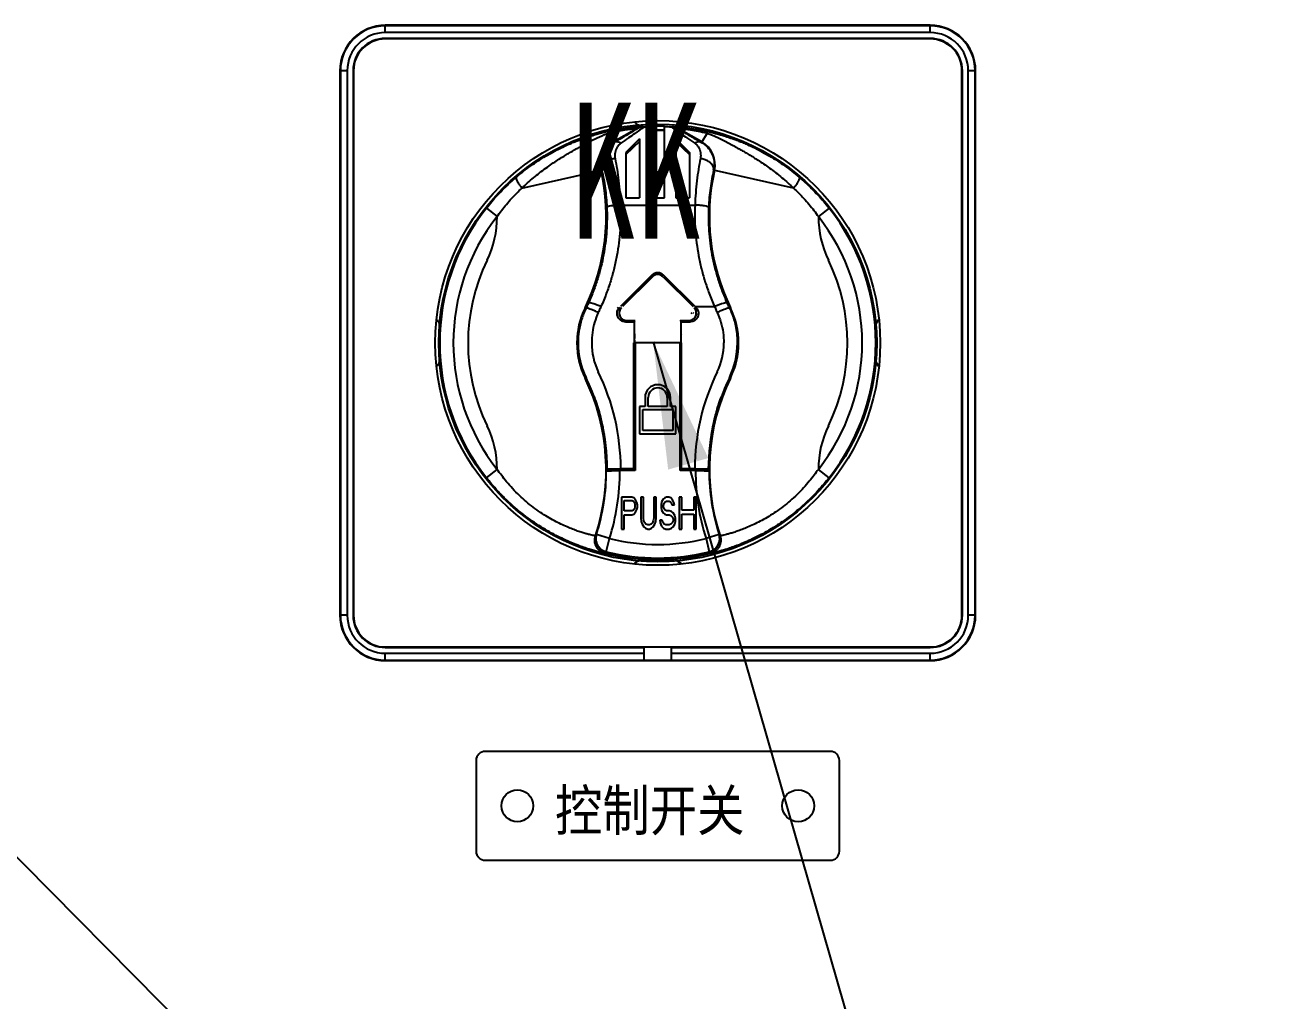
# Model space of a CAD drawing. Extents: x -13620 to 9472, y -41784 to 1902.
# Drawn here: x -699.9 to -560.6, y -40704.2 to -40596.7 of the extents above; entities that cross this region are included whole.
import ezdxf

# ---------------------------------------------------------------- set-up
doc = ezdxf.new("R2010")
doc.units = 0
doc.header["$LTSCALE"] = 0.5
doc.header["$MEASUREMENT"] = 0
doc.layers.get('0').update_dxf_attribs({"linetype": 'CONTINUOUS'})
doc.layers.add('3 DIM', color=4, linetype='CONTINUOUS', lineweight=13)
doc.styles.get("Standard").update_dxf_attribs({"font": 'isocp.shx', "width": 0.707, "bigfont": 'hztxt.shx'})
doc.styles.add('样式 1', font='')
doc.styles.get('样式 1').set_extended_font_data('SimSun')
doc.dimstyles.new('常用14', dxfattribs={"dimtxt": 14, "dimasz": 14, "dimexe": 3.5, "dimexo": 0, "dimgap": 3.5, "dimtad": 1, "dimtoh": 1, "dimdec": 5, "dimdsep": 46, "dimtxsty": 'Standard', "dimcen": 14, "dimadec": 0, "dimazin": 2, "dimtfac": 1, "dimtdec": 5, "dimtmove": 0, "dimatfit": 3, "dimfxl": 1, "dimtfill": 1, "dimtfillclr": 256, "dimarcsym": 0})

msp = doc.modelspace()

# ---------------------------------------------------------------- linework, layer by layer
at = {"ltscale": 0.5}
for p, q in [((-660.28033, -40597.51021), (-660.28033, -40596.70564)), ((-600.28033, -40596.70564), (-660.28033, -40596.70564)), ((-600.28033, -40596.76024), (-660.28033, -40596.76024)), ((-600.28033, -40597.51021), (-600.28033, -40596.70564)), ((-600.28033, -40597.51021), (-660.28033, -40597.51021)), ((-600.28033, -40598.15564), (-660.28033, -40598.15564)), ((-600.28033, -40598.20564), (-660.28033, -40598.20564)), ((-664.47575, -40601.70564), (-665.28033, -40601.70564)), ((-665.28033, -40601.70564), (-665.28033, -40661.70564)), ((-665.22573, -40601.70564), (-665.22573, -40661.70564)), ((-664.47575, -40601.70564), (-664.47575, -40661.70564)), ((-663.83033, -40601.70564), (-663.83033, -40661.70564)), ((-663.78033, -40601.70564), (-663.78033, -40661.70564)), ((-596.78033, -40661.70564), (-596.78033, -40601.70564)), ((-596.73033, -40661.70564), (-596.73033, -40601.70564)), ((-596.0849, -40661.70564), (-596.0849, -40601.70564)), ((-595.28033, -40601.70564), (-596.0849, -40601.70564)), ((-595.33493, -40661.70564), (-595.33493, -40601.70564)), ((-595.28033, -40661.70564), (-595.28033, -40601.70564)), ((-631.89623, -40607.86415), (-631.88388, -40607.90268)), ((-631.88388, -40607.90268), (-631.76455, -40607.89464)), ((-631.03033, -40607.82214), (-631.03033, -40615.70564)), ((-629.53033, -40615.70564), (-629.53033, -40607.82214)), ((-628.79611, -40607.89464), (-628.67677, -40607.90268)), ((-628.67677, -40607.90268), (-628.66442, -40607.86415)), ((-635.70432, -40608.59025), (-635.10685, -40609.62527)), ((-632.54478, -40608.06167), (-635.14339, -40609.56198)), ((-632.28033, -40609.20564), (-633.78033, -40610.70564)), ((-632.54478, -40608.06167), (-632.53321, -40608.09965)), ((-632.28033, -40609.20564), (-632.28033, -40615.70564)), ((-631.03033, -40608.21506), (-629.53033, -40608.21506)), ((-631.03033, -40608.25288), (-629.53033, -40608.25288)), ((-628.28033, -40609.20564), (-628.28033, -40615.70564)), ((-628.28033, -40609.20564), (-626.78033, -40610.70564)), ((-628.02744, -40608.09965), (-628.01587, -40608.06167)), ((-625.41726, -40609.56198), (-628.01587, -40608.06167)), ((-624.8563, -40608.59026), (-625.4538, -40609.62527)), ((-632.28033, -40609.50783), (-633.78033, -40610.95533)), ((-633.78033, -40610.70564), (-633.78033, -40615.70564)), ((-628.28033, -40609.50783), (-626.78033, -40610.95533)), ((-626.78033, -40610.70564), (-626.78033, -40615.70564)), ((-645.24463, -40614.64932), (-636.43733, -40612.68242)), ((-615.31621, -40614.64914), (-624.12331, -40612.68241)), ((-633.78033, -40615.70564), (-632.28033, -40615.70564)), ((-631.03033, -40615.70564), (-629.53033, -40615.70564)), ((-628.28033, -40615.70564), (-626.78033, -40615.70564)), ((-649.14445, -40616.84739), (-647.96613, -40617.77549)), ((-634.38458, -40616.50665), (-626.17607, -40616.5067)), ((-611.4162, -40616.84739), (-612.59452, -40617.77549)), ((-630.92788, -40624.24837), (-634.39089, -40627.70564)), ((-630.86321, -40624.40412), (-634.17022, -40627.70564)), ((-630.81767, -40624.35858), (-630.92788, -40624.24837)), ((-629.74298, -40624.35858), (-629.63277, -40624.24837)), ((-629.69744, -40624.40412), (-626.39044, -40627.70564)), ((-626.16976, -40627.70564), (-629.63277, -40624.24837)), ((-634.49055, -40627.80514), (-634.38022, -40627.91546)), ((-626.19293, -40627.92796), (-626.0701, -40627.80514)), ((-626.16976, -40627.70564), (-624.02222, -40627.70563)), ((-633.84005, -40629.21678), (-633.84005, -40629.37703)), ((-633.84005, -40629.37703), (-632.90171, -40629.37703)), ((-633.69895, -40629.2353), (-632.75998, -40629.2353)), ((-632.90171, -40629.37703), (-632.75998, -40629.2353)), ((-632.84177, -40630.70588), (-632.84177, -40629.31708)), ((-627.80067, -40629.2353), (-626.8617, -40629.2353)), ((-627.65894, -40629.37703), (-627.80067, -40629.2353)), ((-627.71972, -40630.70607), (-627.71972, -40629.31625)), ((-627.65894, -40629.37703), (-626.7206, -40629.37703)), ((-626.7206, -40629.37703), (-626.7206, -40629.21677)), ((-639.04292, -40630.91985), (-639.04375, -40630.9303)), ((-621.51668, -40630.93303), (-621.51799, -40630.91667)), ((-639.073, -40631.71534), (-639.07292, -40631.72839)), ((-639.02406, -40632.59716), (-639.0212, -40632.62389)), ((-632.9025, -40645.58346), (-632.9025, -40631.70564)), ((-627.79978, -40631.70564), (-632.76087, -40631.70564)), ((-632.76087, -40631.70564), (-632.76087, -40645.7751)), ((-627.79978, -40645.7751), (-627.79978, -40631.70564)), ((-627.65815, -40645.58346), (-627.65815, -40631.70564)), ((-621.53917, -40632.62129), (-621.5365, -40632.59623)), ((-621.48774, -40631.729), (-621.48762, -40631.71033)), ((-638.87388, -40633.53864), (-638.86717, -40633.56961)), ((-632.87196, -40634.20564), (-632.81087, -40634.20564)), ((-632.87196, -40634.20564), (-632.87196, -40637.20564)), ((-632.81087, -40637.20564), (-632.81087, -40634.20564)), ((-627.74978, -40634.20564), (-627.68869, -40634.20564)), ((-627.74978, -40637.20564), (-627.74978, -40634.20564)), ((-627.68869, -40634.20564), (-627.68869, -40637.20564)), ((-621.69357, -40633.57001), (-621.68636, -40633.53671)), ((-638.68519, -40634.5235), (-638.61065, -40634.49851)), ((-638.60126, -40634.52672), (-638.18512, -40635.5411)), ((-637.32271, -40637.5554), (-638.18512, -40635.5411)), ((-622.37553, -40635.5411), (-623.23794, -40637.5554)), ((-622.37553, -40635.5411), (-621.95939, -40634.52672)), ((-621.87546, -40634.5235), (-621.94994, -40634.49853)), ((-632.87196, -40637.20564), (-632.81087, -40637.20564)), ((-627.74978, -40637.20564), (-627.68869, -40637.20564)), ((-637.4061, -40637.55653), (-637.33261, -40637.52899)), ((-637.39676, -40637.5815), (-637.4061, -40637.55653)), ((-631.68033, -40637.70564), (-631.68033, -40638.70564)), ((-631.33033, -40638.70564), (-631.33033, -40637.70564)), ((-629.23033, -40637.70564), (-629.23033, -40638.70564)), ((-628.88033, -40638.70564), (-628.88033, -40637.70564)), ((-623.55262, -40638.45679), (-623.54322, -40638.42787)), ((-623.28937, -40637.69459), (-623.23794, -40637.5554)), ((-623.15455, -40637.55653), (-623.22805, -40637.52899)), ((-623.15455, -40637.55653), (-623.16389, -40637.5815)), ((-631.68033, -40638.70564), (-632.28033, -40638.70564)), ((-632.28033, -40638.70564), (-632.28033, -40641.70564)), ((-631.93033, -40639.05564), (-628.63033, -40639.05564)), ((-631.93033, -40641.35564), (-631.93033, -40639.05564)), ((-629.23033, -40638.70564), (-631.33033, -40638.70564)), ((-628.28033, -40638.70564), (-628.88033, -40638.70564)), ((-628.63033, -40639.05564), (-628.63033, -40641.35564)), ((-628.28033, -40641.70564), (-628.28033, -40638.70564)), ((-623.81066, -40639.30829), (-623.80253, -40639.27966)), ((-628.63033, -40641.35564), (-631.93033, -40641.35564)), ((-624.26328, -40641.28085), (-624.26143, -40641.25416)), ((-624.16185, -40640.74428), (-624.15866, -40640.73085)), ((-624.15866, -40640.73085), (-624.15547, -40640.71734)), ((-624.01012, -40640.07144), (-624.00469, -40640.04826)), ((-636.23593, -40641.64588), (-636.22441, -40641.67276)), ((-632.28033, -40641.70564), (-628.28033, -40641.70564)), ((-624.33603, -40641.67225), (-624.32472, -40641.64586)), ((-636.04966, -40643.70564), (-635.94894, -40643.70564)), ((-632.87196, -40643.70564), (-632.7716, -40643.70564)), ((-632.87196, -40643.70564), (-632.87196, -40645.61401)), ((-632.87196, -40643.80564), (-632.76087, -40643.80564)), ((-632.7716, -40643.80564), (-632.7716, -40643.70564)), ((-627.79978, -40643.80564), (-627.68869, -40643.80564)), ((-627.78905, -40643.70564), (-627.68869, -40643.70564)), ((-627.78905, -40643.80564), (-627.78905, -40643.70564)), ((-627.68869, -40643.70564), (-627.68869, -40645.61401)), ((-624.61171, -40643.70564), (-624.51099, -40643.70564)), ((-632.9025, -40645.58346), (-634.3479, -40645.58346)), ((-632.87196, -40645.61401), (-632.9025, -40645.58346)), ((-627.65815, -40645.58346), (-627.68869, -40645.61401)), ((-626.21275, -40645.58346), (-627.65815, -40645.58346)), ((-649.14445, -40646.56389), (-647.96613, -40645.63579)), ((-635.96124, -40645.80564), (-635.94367, -40645.78807)), ((-635.86532, -40645.61401), (-635.84781, -40645.59644)), ((-632.87196, -40645.61401), (-635.86532, -40645.61401)), ((-632.76087, -40645.7751), (-634.44374, -40645.7751)), ((-633.48033, -40645.71437), (-633.57404, -40645.71437)), ((-633.57404, -40645.71437), (-633.57404, -40645.7751)), ((-633.48033, -40645.7751), (-633.48033, -40645.61401)), ((-626.11691, -40645.7751), (-627.79978, -40645.7751)), ((-627.68869, -40645.61401), (-624.69533, -40645.61401)), ((-627.08033, -40645.7751), (-627.08033, -40645.61401)), ((-626.98661, -40645.71437), (-627.08033, -40645.71437)), ((-626.98661, -40645.71437), (-626.98661, -40645.7751)), ((-624.71284, -40645.59644), (-624.69533, -40645.61401)), ((-624.61698, -40645.78807), (-624.59941, -40645.80564)), ((-611.4162, -40646.56389), (-612.59452, -40645.63579)), ((-633.14283, -40648.70564), (-634.28033, -40648.70564)), ((-634.28033, -40648.70564), (-634.28033, -40652.20564)), ((-633.99595, -40649.07798), (-633.09543, -40649.07798)), ((-633.99595, -40650.195), (-633.99595, -40649.07798)), ((-632.90585, -40648.78011), (-633.14283, -40648.70564)), ((-633.09543, -40649.07798), (-632.95324, -40649.15245)), ((-632.95324, -40649.15245), (-632.85845, -40649.30139)), ((-632.71626, -40649.00351), (-632.90585, -40648.78011)), ((-632.85845, -40649.30139), (-632.81105, -40649.52479)), ((-632.81105, -40649.74819), (-632.85845, -40649.9716)), ((-632.81105, -40649.52479), (-632.81105, -40649.74819)), ((-632.57408, -40649.30139), (-632.71626, -40649.00351)), ((-632.52668, -40649.52479), (-632.57408, -40649.30139)), ((-632.52668, -40649.82266), (-632.52668, -40649.52479)), ((-631.86314, -40648.70564), (-632.14751, -40648.70564)), ((-632.14751, -40648.70564), (-632.14751, -40651.01415)), ((-631.86314, -40651.01415), (-631.86314, -40648.70564)), ((-630.44126, -40648.70564), (-630.72564, -40648.70564)), ((-630.72564, -40648.70564), (-630.72564, -40651.01415)), ((-630.44126, -40651.01415), (-630.44126, -40648.70564)), ((-629.87251, -40649.22692), (-629.91991, -40649.52479)), ((-629.91991, -40649.52479), (-629.91991, -40649.82266)), ((-629.68293, -40648.92904), (-629.87251, -40649.22692)), ((-629.49335, -40648.78011), (-629.68293, -40648.92904)), ((-629.63553, -40649.59926), (-629.58814, -40649.37585)), ((-629.63553, -40649.74819), (-629.63553, -40649.59926)), ((-629.58814, -40649.9716), (-629.63553, -40649.74819)), ((-629.58814, -40649.37585), (-629.44595, -40649.22692)), ((-629.30376, -40648.70564), (-629.49335, -40648.78011)), ((-629.44595, -40649.22692), (-629.30376, -40649.15245)), ((-629.06678, -40648.70564), (-629.30376, -40648.70564)), ((-629.30376, -40649.15245), (-629.01939, -40649.15245)), ((-628.8298, -40648.78011), (-629.06678, -40648.70564)), ((-629.01939, -40649.15245), (-628.8772, -40649.22692)), ((-628.8772, -40649.22692), (-628.78241, -40649.37585)), ((-628.64022, -40649.00351), (-628.8298, -40648.78011)), ((-628.78241, -40649.37585), (-628.73501, -40649.52479)), ((-628.73501, -40649.52479), (-628.45064, -40649.52479)), ((-628.49803, -40649.30139), (-628.64022, -40649.00351)), ((-628.45064, -40649.52479), (-628.49803, -40649.30139)), ((-627.64491, -40648.70564), (-627.92928, -40648.70564)), ((-627.92928, -40648.70564), (-627.92928, -40652.20564)), ((-627.64491, -40650.12053), (-627.64491, -40648.70564)), ((-626.03345, -40648.70564), (-626.31783, -40648.70564)), ((-626.31783, -40648.70564), (-626.31783, -40650.12053)), ((-626.03345, -40652.20564), (-626.03345, -40648.70564)), ((-633.09543, -40650.195), (-633.99595, -40650.195)), ((-633.99595, -40650.64181), (-633.14283, -40650.64181)), ((-633.99595, -40652.20564), (-633.99595, -40650.64181)), ((-633.14283, -40650.64181), (-632.90585, -40650.56734)), ((-632.95324, -40650.12053), (-633.09543, -40650.195)), ((-632.85845, -40649.9716), (-632.95324, -40650.12053)), ((-632.90585, -40650.56734), (-632.71626, -40650.34394)), ((-632.71626, -40650.34394), (-632.57408, -40650.04607)), ((-632.57408, -40650.04607), (-632.52668, -40649.82266)), ((-632.14751, -40651.01415), (-632.10012, -40651.38649)), ((-631.81574, -40651.31202), (-631.86314, -40651.01415)), ((-630.72564, -40651.01415), (-630.77303, -40651.31202)), ((-630.48866, -40651.38649), (-630.44126, -40651.01415)), ((-629.91991, -40649.82266), (-629.87251, -40650.12053)), ((-629.87251, -40650.12053), (-629.68293, -40650.41841)), ((-629.68293, -40650.41841), (-629.49335, -40650.56734)), ((-629.44595, -40650.12053), (-629.58814, -40649.9716)), ((-629.49335, -40650.56734), (-629.30376, -40650.64181)), ((-629.30376, -40650.195), (-629.44595, -40650.12053)), ((-629.01939, -40650.195), (-629.30376, -40650.195)), ((-629.30376, -40650.64181), (-629.01939, -40650.64181)), ((-628.78241, -40650.26947), (-629.01939, -40650.195)), ((-629.01939, -40650.64181), (-628.8298, -40650.71628)), ((-628.8298, -40650.71628), (-628.68762, -40650.86522)), ((-628.59283, -40650.41841), (-628.78241, -40650.26947)), ((-628.68762, -40650.86522), (-628.59283, -40651.08862)), ((-628.40324, -40650.71628), (-628.59283, -40650.41841)), ((-628.59283, -40651.08862), (-628.59283, -40651.31202)), ((-628.30845, -40651.01415), (-628.40324, -40650.71628)), ((-628.30845, -40651.38649), (-628.30845, -40651.01415)), ((-626.31783, -40650.12053), (-627.64491, -40650.12053)), ((-627.64491, -40650.56734), (-626.31783, -40650.56734)), ((-627.64491, -40652.20564), (-627.64491, -40650.56734)), ((-626.31783, -40650.56734), (-626.31783, -40652.20564)), ((-634.28033, -40652.20564), (-633.99595, -40652.20564)), ((-632.10012, -40651.38649), (-632.00533, -40651.68436)), ((-632.00533, -40651.68436), (-631.81574, -40651.98224)), ((-631.72095, -40651.53543), (-631.81574, -40651.31202)), ((-631.81574, -40651.98224), (-631.62616, -40652.13117)), ((-631.57876, -40651.68436), (-631.72095, -40651.53543)), ((-631.62616, -40652.13117), (-631.38918, -40652.20564)), ((-631.38918, -40651.75883), (-631.57876, -40651.68436)), ((-631.1996, -40651.75883), (-631.38918, -40651.75883)), ((-631.38918, -40652.20564), (-631.1996, -40652.20564)), ((-631.01001, -40651.68436), (-631.1996, -40651.75883)), ((-631.1996, -40652.20564), (-630.96262, -40652.13117)), ((-630.86783, -40651.53543), (-631.01001, -40651.68436)), ((-630.96262, -40652.13117), (-630.77303, -40651.98224)), ((-630.77303, -40651.31202), (-630.86783, -40651.53543)), ((-630.77303, -40651.98224), (-630.58345, -40651.68436)), ((-630.58345, -40651.68436), (-630.48866, -40651.38649)), ((-629.77772, -40651.23756), (-630.0621, -40651.23756)), ((-630.0621, -40651.23756), (-630.0147, -40651.53543)), ((-630.0147, -40651.53543), (-629.87251, -40651.90777)), ((-629.87251, -40651.90777), (-629.63553, -40652.13117)), ((-629.73033, -40651.46096), (-629.77772, -40651.23756)), ((-629.58814, -40651.68436), (-629.73033, -40651.46096)), ((-629.63553, -40652.13117), (-629.39855, -40652.20564)), ((-629.39855, -40651.75883), (-629.58814, -40651.68436)), ((-629.01939, -40651.75883), (-629.39855, -40651.75883)), ((-629.39855, -40652.20564), (-629.01939, -40652.20564)), ((-628.8298, -40651.68436), (-629.01939, -40651.75883)), ((-629.01939, -40652.20564), (-628.78241, -40652.13117)), ((-628.68762, -40651.53543), (-628.8298, -40651.68436)), ((-628.78241, -40652.13117), (-628.59283, -40651.98224)), ((-628.59283, -40651.31202), (-628.68762, -40651.53543)), ((-628.59283, -40651.98224), (-628.40324, -40651.68436)), ((-628.40324, -40651.68436), (-628.30845, -40651.38649)), ((-627.92928, -40652.20564), (-627.64491, -40652.20564)), ((-626.31783, -40652.20564), (-626.03345, -40652.20564)), ((-637.14342, -40652.95753), (-637.14458, -40652.95812)), ((-637.05232, -40652.8146), (-637.03024, -40652.80314)), ((-635.60077, -40653.2575), (-637.03024, -40652.80314)), ((-635.96026, -40654.71372), (-635.60077, -40653.2575)), ((-623.53041, -40652.80314), (-624.95988, -40653.2575)), ((-624.95988, -40653.2575), (-624.60039, -40654.71372)), ((-623.53041, -40652.80314), (-623.50833, -40652.8146)), ((-623.41608, -40652.95812), (-623.41723, -40652.95753)), ((-636.08426, -40654.88534), (-636.0855, -40654.88598)), ((-635.98392, -40654.72597), (-635.96026, -40654.71372)), ((-624.60039, -40654.71372), (-624.57673, -40654.72597)), ((-624.47515, -40654.88598), (-624.47639, -40654.88534)), ((-664.47575, -40661.70564), (-665.28033, -40661.70564)), ((-595.28033, -40661.70564), (-596.0849, -40661.70564)), ((-660.28033, -40665.20564), (-600.28033, -40665.20564)), ((-660.28033, -40665.25564), (-631.78033, -40665.25564)), ((-660.28033, -40665.90107), (-631.78033, -40665.90107)), ((-660.28033, -40666.70564), (-660.28033, -40665.90107)), ((-631.78033, -40666.65104), (-631.78033, -40665.20564)), ((-628.78033, -40666.65104), (-628.78033, -40665.20564)), ((-628.78033, -40665.25564), (-600.28033, -40665.25564)), ((-628.78033, -40665.90107), (-600.28033, -40665.90107)), ((-600.28033, -40666.70564), (-600.28033, -40665.90107)), ((-660.28033, -40666.65104), (-631.78033, -40666.65104)), ((-660.28033, -40666.70564), (-641.78033, -40666.70564)), ((-641.78033, -40666.69255), (-638.78033, -40666.69255)), ((-641.78033, -40666.70564), (-641.78033, -40666.69255)), ((-638.78033, -40666.70564), (-638.78033, -40666.69255)), ((-638.78033, -40666.70564), (-631.78033, -40666.70564)), ((-631.78033, -40666.65764), (-628.78033, -40666.65764)), ((-631.78033, -40666.69255), (-628.78033, -40666.69255)), ((-631.78033, -40666.70564), (-631.78033, -40666.69255)), ((-628.78033, -40666.65104), (-600.28033, -40666.65104)), ((-628.78033, -40666.70564), (-628.78033, -40666.69255)), ((-628.78033, -40666.70564), (-621.78033, -40666.70564)), ((-621.78033, -40666.69255), (-618.78033, -40666.69255)), ((-621.78033, -40666.70564), (-621.78033, -40666.69255)), ((-618.78033, -40666.70564), (-618.78033, -40666.69255)), ((-618.78033, -40666.70564), (-600.28033, -40666.70564))]:
    msp.add_line(p, q, dxfattribs=at)
for points in [[(-638.87602, -40629.76496), (-638.88909, -40629.83009), (-638.90344, -40629.90383), (-638.91892, -40629.98653), (-638.93527, -40630.07822), (-638.95221, -40630.17892), (-638.96942, -40630.28863), (-638.98659, -40630.4074), (-639.00337, -40630.53532), (-639.01936, -40630.67234), (-639.03412, -40630.8184), (-639.04721, -40630.97342), (-639.05815, -40631.13733), (-639.06645, -40631.30991), (-639.07165, -40631.49097), (-639.07321, -40631.68029), (-639.07058, -40631.8776), (-639.06321, -40632.08247), (-639.05066, -40632.29442), (-639.03248, -40632.51305), (-639.00817, -40632.73788), (-638.97716, -40632.96833), (-638.93911, -40633.20369), (-638.89377, -40633.44334), (-638.8408, -40633.68656), (-638.77983, -40633.93257), (-638.7107, -40634.18057), (-638.6334, -40634.42981), (-638.6012, -40634.5267)], [(-638.83514, -40629.56797), (-638.84598, -40629.62032), (-638.85432, -40629.66003), (-638.87602, -40629.76496)], [(-638.83281, -40629.55612), (-638.83297, -40629.55699), (-638.83514, -40629.56797)], [(-621.95945, -40634.5267), (-621.9293, -40634.43609), (-621.84945, -40634.17887), (-621.77814, -40633.92238), (-621.71543, -40633.66743), (-621.66115, -40633.41488), (-621.61494, -40633.16557), (-621.57651, -40632.92029), (-621.54564, -40632.67974), (-621.52192, -40632.44473), (-621.50477, -40632.21591), (-621.49368, -40631.99384), (-621.48821, -40631.77903), (-621.48785, -40631.57212), (-621.49196, -40631.37355), (-621.49995, -40631.18372), (-621.51125, -40631.00297), (-621.5253, -40630.83171), (-621.54152, -40630.67021), (-621.55936, -40630.5187), (-621.57825, -40630.37743), (-621.59768, -40630.24655), (-621.61719, -40630.1261), (-621.63634, -40630.01624), (-621.65466, -40629.91721)], [(-621.72041, -40629.59286), (-621.72576, -40629.56674), (-621.72678, -40629.56162)], [(-621.65466, -40629.91721), (-621.67172, -40629.82927), (-621.68721, -40629.75229), (-621.72041, -40629.59286)], [(-637.32271, -40637.5554), (-637.28494, -40637.65734), (-637.19551, -40637.90501), (-637.11023, -40638.15016), (-637.02928, -40638.39188), (-636.95275, -40638.62931), (-636.88072, -40638.86167), (-636.81317, -40639.08821), (-636.75009, -40639.30825), (-636.69142, -40639.52113), (-636.63709, -40639.72623), (-636.58699, -40639.92301), (-636.54097, -40640.11095), (-636.49889, -40640.2896), (-636.4606, -40640.45867), (-636.42588, -40640.61796), (-636.39453, -40640.76728), (-636.36639, -40640.90638), (-636.34128, -40641.0352), (-636.319, -40641.1538), (-636.29934, -40641.26228), (-636.28217, -40641.36043), (-636.26736, -40641.44822), (-636.25475, -40641.52584), (-636.24419, -40641.5935), (-636.23554, -40641.65127), (-636.22885, -40641.69814), (-636.22408, -40641.73353), (-636.22118, -40641.75687), (-636.22062, -40641.76171)], [(-624.13697, -40640.62824), (-624.10111, -40640.46345), (-624.06115, -40640.28697), (-624.01679, -40640.09891), (-623.96778, -40639.89951), (-623.9139, -40639.68918), (-623.85493, -40639.46844), (-623.79066, -40639.2379), (-623.72098, -40638.99827), (-623.64577, -40638.75034), (-623.56497, -40638.495), (-623.47857, -40638.23319), (-623.38665, -40637.96599), (-623.28937, -40637.69459)], [(-624.34023, -40641.76268), (-624.34047, -40641.76555), (-624.3404, -40641.7651), (-624.33886, -40641.75172), (-624.33578, -40641.72747), (-624.33111, -40641.69314), (-624.32475, -40641.64886), (-624.31662, -40641.59458), (-624.30666, -40641.53063), (-624.29468, -40641.45663), (-624.28048, -40641.3721), (-624.26385, -40641.2766), (-624.2446, -40641.16985), (-624.22256, -40641.05189), (-624.19745, -40640.92245)], [(-624.19745, -40640.92245), (-624.169, -40640.78128), (-624.13697, -40640.62824)]]:
    msp.add_lwpolyline(points, dxfattribs=at)
at = {"ltscale": 10}
msp.add_lwpolyline([(-649.28033, -40688.70564), (-611.28033, -40688.70564, 0.414213562), (-610.28033, -40687.70564), (-610.28033, -40677.70564, 0.414213562), (-611.28033, -40676.70564), (-649.28033, -40676.70564, 0.414213562), (-650.28033, -40677.70564), (-650.28033, -40687.70564, 0.414213562)], format="xyb", close=True, dxfattribs=at)
at = {"ltscale": 0.5}
for radius in [24.5, 24.11345]:
    msp.add_circle((-630.28033, -40631.70564), radius, dxfattribs=at)
at = {"ltscale": 10}
for centre in [(-645.74604, -40682.70564), (-614.81461, -40682.70564)]:
    msp.add_circle(centre, 1.75, dxfattribs=at)
at = {"ltscale": 0.5}
for centre, radius, start, end in [((-660.28033, -40601.70564), 5, 90, 180), ((-660.28033, -40601.70564), 4.9454, 90, 180), ((-600.28033, -40601.70564), 5, 0, 90), ((-600.28033, -40601.70564), 4.9454, 0, 90), ((-660.28033, -40601.70564), 4.19543, 90, 180), ((-660.28033, -40601.70564), 3.55, 90, 180), ((-660.28033, -40601.70564), 3.5, 90, 180), ((-600.28033, -40601.70564), 4.19543, 0, 90), ((-600.28033, -40601.70564), 3.55, 0, 90), ((-600.28033, -40601.70564), 3.5, 0, 90), ((-630.28033, -40603.70564), 4.5, 235.1141983, 243.8192165), ((-630.28033, -40631.70564), 23.89528, 88.2013646, 91.7986354), ((-630.28033, -40603.70564), 4.5, 296.1807835, 304.8858017), ((-633.6953, -40612.07015), 2.89619, 120, 192.5879351), ((-626.86535, -40612.07015), 2.89619, 347.4120649, 60), ((-659.07033, -40617.73654), 23.10381, 334.1170209, 12.5879351), ((-601.49033, -40617.73654), 23.10381, 167.4120649, 205.8829791), ((-630.28033, -40631.70564), 24.01298, 141.7744117, 218.2255883), ((-630.28033, -40631.70564), 24.01298, 321.7744117, 38.2255883), ((-630.28033, -40631.70564), 22.51303, 141.7746471, 218.2254607), ((-659.07033, -40617.73654), 11.10427, 334.1170209, 359.7985958), ((-601.49033, -40617.73654), 11.10427, 180.2013785, 205.8829791), ((-630.28033, -40631.70564), 22.51303, 321.7745298, 38.2253682), ((-630.28033, -40631.70564), 20.89573, 154.1170209, 205.8829791), ((-630.28033, -40631.70564), 20.89573, 334.1170209, 25.8829791), ((-630.28033, -40631.70564), 8.89619, 154.1170209, 205.8829791), ((-633.84005, -40628.45564), 0.704, 165.1104289, 235.1595414), ((-626.7206, -40628.45564), 0.704, 304.8388075, 14.8862834), ((-630.28033, -40631.70564), 8.89619, 334.1170209, 25.8829791), ((-658.28033, -40631.70564), 4.5, 26.1808555, 34.5975871), ((-602.28033, -40631.70564), 4.5, 145.4024129, 153.8191445), ((-630.28033, -40631.70564), 8.77735, 180, 205.8829791), ((-630.28033, -40631.70564), 7.27741, 180, 205.8829791), ((-630.28033, -40631.70564), 7.27741, 334.1170209, 0), ((-630.28033, -40631.70564), 8.77735, 334.1170209, 0), ((-658.28033, -40631.70564), 4.5, 325.4024129, 333.8191445), ((-602.28033, -40631.70564), 4.5, 206.1808555, 214.5975871), ((-630.28033, -40631.70564), 8.86466, 198.5345387, 205.8829791), ((-630.28033, -40631.70564), 8.78612, 198.7284205, 205.8829791), ((-659.07033, -40645.67475), 23.10381, 341.6243708, 25.8829791), ((-659.07033, -40645.67475), 23.13534, 20.542441, 25.8829791), ((-659.07033, -40645.67475), 23.21388, 20.4728139, 25.8829791), ((-659.07033, -40645.67475), 23.22265, 0.193198, 25.8829791), ((-659.07033, -40645.67475), 24.72259, 0.2115493, 25.8829791), ((-601.49033, -40645.67475), 24.72259, 154.1170209, 179.7884507), ((-601.49033, -40645.67475), 23.22265, 154.1170209, 179.806802), ((-601.49033, -40645.67475), 23.10381, 154.1170209, 198.3733358), ((-601.49033, -40645.67475), 23.21388, 154.1170209, 159.5271861), ((-601.49033, -40645.67475), 23.13534, 154.1170209, 159.457559), ((-630.28033, -40631.70564), 8.78612, 334.1170209, 341.2715795), ((-630.28033, -40631.70564), 8.86466, 334.1170209, 341.4654613), ((-630.28033, -40637.70564), 1.4, 0, 180), ((-630.28033, -40637.70564), 1.05, 0, 180), ((-630.28033, -40631.70564), 9.25, 219.7128956, 220.6173752), ((-630.28033, -40631.70564), 9.25, 319.379183, 320.28711), ((-659.07033, -40645.67475), 11.10427, 0.201223, 25.8829791), ((-601.49033, -40645.67475), 11.10427, 154.1170209, 179.798793), ((-659.07033, -40645.67475), 23.20508, 0.149967, 4.8677811), ((-601.49033, -40645.67475), 23.20508, 175.1322189, 179.850033), ((-659.07033, -40645.79766), 23.10909, 342.3233828, 359.9802059), ((-659.07033, -40645.79766), 23.12665, 342.3670486, 0.0237452), ((-659.07033, -40645.79766), 24.6266, 342.36701, 0.0524888), ((-633.57404, -40646.20564), 0.49127, 90, 117.5117532), ((-626.98661, -40646.20564), 0.49127, 62.4882468, 90), ((-601.49033, -40645.79766), 24.6266, 179.9475112, 197.6329909), ((-601.49033, -40645.79766), 23.12665, 179.9762548, 197.6329514), ((-601.49033, -40645.79766), 23.10909, 180.0197941, 197.6766172), ((-630.28033, -40631.70564), 22.19887, 256.132888, 283.8671123), ((-630.28033, -40631.70564), 23.89528, 255.9428036, 284.0571964), ((-630.28033, -40631.70564), 23.71638, 256.0844193, 283.9155807), ((-630.28033, -40631.70564), 23.69881, 256.132824, 283.867176), ((-630.28033, -40659.70564), 4.5, 116.1807835, 124.8858017), ((-630.28033, -40659.70564), 4.5, 55.1141983, 63.8192165), ((-660.28033, -40661.70564), 5, 180, 270), ((-660.28033, -40661.70564), 4.9454, 180, 270), ((-660.28033, -40661.70564), 4.19543, 180, 270), ((-660.28033, -40661.70564), 3.55, 180, 270), ((-660.28033, -40661.70564), 3.5, 180, 270), ((-600.28033, -40661.70564), 5, 270, 0), ((-600.28033, -40661.70564), 4.9454, 270, 0), ((-600.28033, -40661.70564), 4.19543, 270, 0), ((-600.28033, -40661.70564), 3.55, 270, 0), ((-600.28033, -40661.70564), 3.5, 270, 0)]:
    msp.add_arc(centre, radius, start, end, dxfattribs=at)
for centre, major_axis, ratio, start_param, end_param in [((-630.28033, -40624.897), (0, 0.91654), 0.999999311, -0.784568318, 0.784568318), ((-630.28033, -40624.98798), (0, 0.82502), 0.999999311, -0.784568318, 0.784568318), ((-638.02395, -40631.70564), (-30.00228, -29.99772), 0.008726203, -1.692186888, -1.688841277), ((-637.80327, -40631.70564), (-30.00228, -29.99772), 0.008726203, -1.692186888, -1.68834435), ((-622.75738, -40631.70564), (30.00228, -29.99772), 0.008726203, -1.692186888, -1.68834435), ((-622.5367, -40631.70564), (30.00228, -29.99772), 0.008726203, -1.692186888, -1.688841277), ((-632.84141, -40634.20564), (0, -3.5), 0.008726868, -4.712469945, 0), ((-627.71924, -40634.20564), (0, -3.5), 0.008726868, -3.141592654, -1.570796328), ((-632.84141, -40637.20564), (0, -3.5), 0.008726868, 6.283185307, 9.424777961), ((-627.71924, -40637.20564), (0, -3.5), 0.008726868, 1.570796326, 3.141592654)]:
    msp.add_ellipse(centre, major_axis=major_axis, ratio=ratio, start_param=start_param, end_param=end_param, dxfattribs=at)
for points, start_tangent, end_tangent in [([(-635.34161, -40608.30174), (-634.26614, -40608.10188), (-633.38205, -40607.97742), (-632.71575, -40607.90811), (-632.25678, -40607.87408), (-631.98525, -40607.86178), (-631.89623, -40607.86415)], (0.978551644, 0.206001651), (0.326771616, -0.945103333)), ([(-631.76386, -40607.89459), (-631.95834, -40608.03601), (-632.30086, -40608.27832), (-632.80795, -40608.63254), (-633.4904, -40609.10585), (-634.35688, -40609.7039)], (-0.799925492, -0.600099331), (-0.823540532, -0.56725743)), ([(-631.89623, -40607.86415), (-632.12162, -40607.89675), (-632.33948, -40607.9631), (-632.54478, -40608.06167)], (-0.997709814, -0.06763968), (-0.866034237, -0.4999847)), ([(-631.88388, -40607.90268), (-632.10972, -40607.9351), (-632.32782, -40608.00128), (-632.53321, -40608.09965)], (-0.997790187, -0.066443527), (-0.866515595, -0.499150001)), ([(-631.76386, -40607.89459), (-631.3977, -40607.87254), (-631.03033, -40607.85608)], (0.997697187, 0.06782568), (0.999312716, 0.037068803)), ([(-629.53033, -40607.85608), (-629.16294, -40607.87254), (-628.79679, -40607.89459)], (0.999312716, -0.037068803), (0.997697207, -0.067825388)), ([(-628.79679, -40607.89459), (-628.60238, -40608.03595), (-628.26, -40608.27817), (-627.75316, -40608.63222), (-627.07077, -40609.10548), (-626.20377, -40609.7039)], (0.799912598, -0.600116518), (0.823540532, -0.567257431)), ([(-628.67677, -40607.90268), (-628.45093, -40607.9351), (-628.23283, -40608.00128), (-628.02744, -40608.09965)], (0.997790186, -0.066443541), (0.866515378, -0.499150378)), ([(-628.66442, -40607.86415), (-628.57539, -40607.86178), (-628.3039, -40607.87408), (-627.84479, -40607.90812), (-627.17894, -40607.97738), (-626.29521, -40608.10177), (-625.21904, -40608.30174)], (0.326011194, 0.945365909), (0.978550619, -0.206006519)), ([(-628.66442, -40607.86415), (-628.43903, -40607.89675), (-628.22117, -40607.9631), (-628.01587, -40608.06166)], (0.99771113, -0.067620264), (0.866040506, -0.499973842)), ([(-645.84315, -40613.42357), (-645.06327, -40612.79015), (-644.27419, -40612.20241), (-643.45367, -40611.64293), (-642.62666, -40611.12802), (-641.82891, -40610.6746), (-641.08057, -40610.28546), (-640.39228, -40609.95684), (-639.78608, -40609.68964), (-639.26745, -40609.47696), (-638.81349, -40609.30251), (-638.40801, -40609.15571), (-638.04486, -40609.0313), (-637.72027, -40608.92565), (-637.42814, -40608.83497), (-637.14861, -40608.75204), (-636.86132, -40608.67066), (-636.57225, -40608.59263), (-636.28396, -40608.51859), (-635.98951, -40608.44678), (-635.67958, -40608.37522), (-635.34161, -40608.30174)], (0.762699654, 0.646752841), (0.978572765, 0.205901295)), ([(-645.24463, -40614.64933), (-644.60763, -40614.05732), (-643.96087, -40613.49929), (-643.28574, -40612.95743), (-642.60199, -40612.44576), (-641.93852, -40611.98037), (-641.31125, -40611.56471), (-640.72862, -40611.19672), (-640.20922, -40610.88108), (-639.75816, -40610.61499), (-639.3566, -40610.3835), (-638.99094, -40610.17667), (-638.65622, -40609.99053), (-638.34976, -40609.82289), (-638.06671, -40609.67068), (-637.78816, -40609.52379), (-637.49259, -40609.3717), (-637.18394, -40609.21796), (-636.86308, -40609.06487), (-636.52015, -40608.91041), (-636.14095, -40608.75257), (-635.70432, -40608.59025)], (0.71946771, 0.694525892), (0.944970297, 0.327156135)), ([(-635.34161, -40608.30175), (-635.47746, -40608.35625), (-635.59962, -40608.4534), (-635.70441, -40608.59027)], (-0.974563076, -0.224113389), (-0.521424542, -0.853297397)), ([(-635.70432, -40608.59025), (-634.71519, -40608.37042), (-633.90392, -40608.22407), (-633.29364, -40608.13494), (-632.87386, -40608.08548), (-632.62584, -40608.06316), (-632.54478, -40608.06167)], (0.971263211, 0.238007931), (0.281562726, -0.959542824)), ([(-632.53321, -40608.09965), (-632.73954, -40608.22651), (-633.08758, -40608.43545), (-633.59204, -40608.7348), (-634.26258, -40609.12998), (-635.10685, -40609.62527)], (-0.845693918, -0.533668246), (-0.862924104, -0.505333544)), ([(-628.02744, -40608.09965), (-627.82119, -40608.22647), (-627.4733, -40608.43531), (-626.9691, -40608.7345), (-626.29863, -40609.12966), (-625.4538, -40609.62527)], (0.845693223, -0.533669348), (0.862924012, -0.505333702)), ([(-628.01587, -40608.06167), (-627.9348, -40608.06317), (-627.6868, -40608.08548), (-627.26688, -40608.13495), (-626.65701, -40608.22402), (-625.84607, -40608.3703), (-624.8563, -40608.59026)], (0.280947701, 0.95972308), (0.971260981, -0.238017031)), ([(-625.21904, -40608.30174), (-624.89783, -40608.37147), (-624.60206, -40608.43946), (-624.32082, -40608.50759), (-624.04589, -40608.57757), (-623.77122, -40608.65089), (-623.4971, -40608.72754), (-623.22906, -40608.8059), (-622.95685, -40608.889), (-622.65886, -40608.98409), (-622.32851, -40609.09463), (-621.96313, -40609.22328), (-621.55996, -40609.37315), (-621.11425, -40609.54871), (-620.61921, -40609.75618), (-620.06771, -40610.0032), (-619.45172, -40610.29959), (-618.74666, -40610.6665), (-617.94768, -40611.11989), (-617.10884, -40611.64171), (-616.28507, -40612.2034), (-615.50082, -40612.78748), (-614.7175, -40613.42357)], (0.978546312, -0.206026977), (0.762703026, -0.646748865)), ([(-625.21904, -40608.30174), (-625.08319, -40608.35624), (-624.96102, -40608.45339), (-624.85624, -40608.59026)], (0.974563404, -0.224111961), (0.521446613, -0.853283909)), ([(-624.85629, -40608.59026), (-624.44069, -40608.74427), (-624.07741, -40608.89441), (-623.74789, -40609.04157), (-623.43956, -40609.18739), (-623.14365, -40609.33352), (-622.85889, -40609.47889), (-622.58921, -40609.62009), (-622.32285, -40609.76236), (-622.03858, -40609.91681), (-621.73085, -40610.08667), (-621.39787, -40610.27341), (-621.03758, -40610.47889), (-620.64607, -40610.70649), (-620.21764, -40610.96138), (-619.74633, -40611.24987), (-619.22543, -40611.58021), (-618.63462, -40611.97188), (-617.97016, -40612.43745), (-617.27658, -40612.95613), (-616.59876, -40613.50014), (-615.95593, -40614.05472), (-615.31621, -40614.64914)], (0.944890479, -0.327386594), (0.719473352, -0.694520048)), ([(-635.10685, -40609.62527), (-635.57121, -40609.96297), (-635.96693, -40610.40095), (-636.26658, -40610.92071), (-636.45018, -40611.49627), (-636.50687, -40612.0942), (-636.43733, -40612.68242)], (-0.864736257, -0.50222625), (0.221199759, -0.97522852)), ([(-634.35688, -40609.7039), (-634.63115, -40609.58676), (-634.88691, -40609.55993), (-635.10687, -40609.62523)], (-0.866032179, 0.499988264), (-0.872186468, -0.489173554)), ([(-634.35688, -40609.7039), (-634.57328, -40609.89035), (-634.75794, -40610.13269), (-634.89721, -40610.41983), (-634.98182, -40610.73706), (-635.00698, -40611.06583), (-634.97344, -40611.38779)], (-0.823512666, -0.567297884), (0.192509307, -0.981295148)), ([(-625.45378, -40609.62524), (-625.67374, -40609.55993), (-625.9295, -40609.58676), (-626.20377, -40609.7039)], (-0.872181172, 0.489182995), (-0.86603213, -0.49998835)), ([(-626.20377, -40609.7039), (-625.98738, -40609.89034), (-625.80274, -40610.13265), (-625.66346, -40610.41979), (-625.57883, -40610.73707), (-625.55368, -40611.06582), (-625.58722, -40611.38779)], (0.823509309, -0.567302757), (-0.192494803, -0.981297993)), ([(-625.4538, -40609.62527), (-624.9895, -40609.96291), (-624.59373, -40610.40093), (-624.29403, -40610.92081), (-624.11042, -40611.49651), (-624.05379, -40612.09438), (-624.12331, -40612.68241)], (0.864728037, -0.502240402), (-0.22120359, -0.975227651)), ([(-634.97344, -40611.3878), (-635.38761, -40611.48243), (-635.76856, -40611.6471), (-636.08572, -40611.86861), (-636.31366, -40612.12919), (-636.43408, -40612.40793), (-636.43733, -40612.68246)], (-0.991042052, -0.133550183), (0.207563707, -0.978221502)), ([(-634.97344, -40611.38779), (-634.76585, -40612.56065), (-634.59056, -40613.83183), (-634.461, -40615.16058), (-634.38457, -40616.50665)], (0.192539753, -0.981289174), (0.036474055, -0.9993346)), ([(-625.58722, -40611.38779), (-625.79479, -40612.56059), (-625.97009, -40613.8318), (-626.09966, -40615.16064), (-626.17608, -40616.5067)], (-0.192537833, -0.981289551), (-0.036480395, -0.999334369)), ([(-624.12332, -40612.68246), (-624.12657, -40612.40793), (-624.24699, -40612.12919), (-624.47493, -40611.86861), (-624.79209, -40611.6471), (-625.17304, -40611.48242), (-625.58722, -40611.38779)], (0.207567348, 0.97822073), (-0.991042014, 0.133550463)), ([(-649.14445, -40616.84739), (-648.56193, -40616.13641), (-647.91163, -40615.40421), (-647.22464, -40614.6923), (-646.52677, -40614.02623), (-645.84315, -40613.42357)], (0.618759162, 0.78558074), (0.762698402, 0.646754318)), ([(-645.84315, -40613.42357), (-645.87456, -40613.53653), (-645.82296, -40613.73461), (-645.69262, -40614.00142), (-645.49431, -40614.31491), (-645.24445, -40614.64914)], (-0.736749472, -0.676165819), (0.625685484, -0.780075429)), ([(-636.43733, -40612.68242), (-636.24215, -40613.61779), (-636.07709, -40614.63316), (-635.9551, -40615.69466), (-635.88323, -40616.76888)], (0.225380724, -0.974270768), (0.042961795, -0.999076716)), ([(-624.12331, -40612.68241), (-624.31855, -40613.61806), (-624.48361, -40614.63351), (-624.60558, -40615.69505), (-624.67742, -40616.76888)], (-0.225380802, -0.97427075), (-0.042965168, -0.999076571)), ([(-614.7175, -40613.42357), (-614.68609, -40613.53653), (-614.73769, -40613.73461), (-614.86803, -40614.00142), (-615.06634, -40614.31491), (-615.3162, -40614.64914)], (0.736750265, -0.676164955), (-0.625685482, -0.780075431)), ([(-614.7175, -40613.42357), (-614.03758, -40614.02284), (-613.33963, -40614.6887), (-612.65105, -40615.40202), (-611.99946, -40616.13555), (-611.4162, -40616.84739)], (0.762697634, -0.646755224), (0.618759164, -0.785580738)), ([(-647.96618, -40617.77556), (-647.48295, -40617.11295), (-646.94611, -40616.43745), (-646.38087, -40615.78843), (-645.80715, -40615.18776), (-645.24463, -40614.64932)], (0.573632618, 0.819112703), (0.737351885, 0.675508843)), ([(-615.31621, -40614.64914), (-614.75661, -40615.18466), (-614.18282, -40615.78509), (-613.61622, -40616.43543), (-613.07831, -40617.11216), (-612.59447, -40617.77555)], (0.737352495, -0.675508177), (0.57363242, -0.819112841)), ([(-635.88323, -40616.76888), (-635.86345, -40618.04049), (-635.91694, -40619.36413), (-636.04732, -40620.69401), (-636.252, -40622.00335), (-636.5322, -40623.30341), (-636.89372, -40624.609), (-637.34659, -40625.93343), (-637.90559, -40627.28862)], (0.042942719, -0.999077536), (-0.410324439, -0.911939611)), ([(-634.38458, -40616.50665), (-634.36363, -40617.86), (-634.42068, -40619.26921), (-634.55959, -40620.68506), (-634.77761, -40622.07905), (-635.07603, -40623.46313), (-635.46102, -40624.8531), (-635.94329, -40626.26311), (-636.53843, -40627.70563)], (0.042865806, -0.999080839), (-0.410385727, -0.911912033)), ([(-634.38459, -40616.50634), (-634.84682, -40616.53557), (-635.26397, -40616.58145), (-635.59538, -40616.63951), (-635.80874, -40616.70408), (-635.88323, -40616.76888)], (-0.99911309, -0.042107397), (-0.023120457, -0.999732686)), ([(-626.17607, -40616.5067), (-626.19698, -40617.86359), (-626.13976, -40619.27223), (-626.00083, -40620.68687), (-625.78276, -40622.08056), (-625.48421, -40623.46476), (-625.09909, -40624.85485), (-624.61685, -40626.26447), (-624.02222, -40627.70563)], (-0.042865481, -0.999080853), (0.410385759, -0.911912018)), ([(-624.67742, -40616.76888), (-624.75191, -40616.70408), (-624.96527, -40616.63951), (-625.29668, -40616.58145), (-625.71383, -40616.53557), (-626.17606, -40616.50634)], (-0.02312046, 0.999732686), (-0.999113091, 0.042107384)), ([(-624.67742, -40616.76888), (-624.69716, -40618.04392), (-624.64351, -40619.36702), (-624.51311, -40620.69575), (-624.30838, -40622.00481), (-624.02806, -40623.30497), (-623.66642, -40624.61067), (-623.21357, -40625.93473), (-622.65506, -40627.28862)], (-0.042942557, -0.999077543), (0.410324455, -0.911939604)), ([(-637.90559, -40627.28862), (-637.99476, -40627.48434), (-638.08576, -40627.67926), (-638.17852, -40627.8732)], (-0.410326244, -0.911938799), (-0.435687208, -0.900098137)), ([(-636.53844, -40627.70564), (-636.94517, -40627.53487), (-637.31523, -40627.39753), (-637.61523, -40627.30603), (-637.81811, -40627.26859), (-637.90559, -40627.28862)], (-0.914628634, 0.404295018), (-0.474996249, -0.87998782)), ([(-622.65506, -40627.28862), (-622.74254, -40627.26859), (-622.94542, -40627.30603), (-623.24542, -40627.39753), (-623.61548, -40627.53487), (-624.02222, -40627.70564)], (-0.474996246, 0.879987822), (-0.914628634, -0.404295018)), ([(-622.65506, -40627.28862), (-622.56589, -40627.48434), (-622.47489, -40627.67926), (-622.38213, -40627.8732)], (0.410326246, -0.911938798), (0.43568716, -0.90009816)), ([(-638.17852, -40627.8732), (-638.66488, -40629.10686), (-638.95933, -40630.39421), (-639.05768, -40631.70564)], (-0.435862841, -0.900013102), (-0.00003111, -1)), ([(-636.82911, -40628.36089), (-637.23203, -40628.17585), (-637.59832, -40628.02285), (-637.89467, -40627.91578), (-638.09414, -40627.86439), (-638.17859, -40627.87335)], (-0.902190575, 0.431337648), (-0.512378774, -0.858759566)), ([(-636.82911, -40628.36089), (-637.23208, -40629.43718), (-637.4763, -40630.56155), (-637.55773, -40631.70564)], (-0.417794307, -0.908541643), (-0.000051641, -0.999999999)), ([(-636.53843, -40627.70563), (-636.63338, -40627.92497), (-636.73027, -40628.14339), (-636.82911, -40628.36089)], (-0.393110886, -0.919491072), (-0.417840124, -0.908520573)), ([(-633.84005, -40629.37703), (-634.03616, -40629.3559), (-634.22334, -40629.29345), (-634.39279, -40629.19265), (-634.53675, -40629.05824), (-634.64875, -40628.89643), (-634.72376, -40628.71458), (-634.75842, -40628.52098), (-634.75116, -40628.32449), (-634.70233, -40628.134), (-634.61406, -40627.95811), (-634.49055, -40627.80514)], (-1, 0), (0.707678264, 0.706534836)), ([(-634.28468, -40627.81992), (-634.41651, -40627.99143), (-634.49976, -40628.19226), (-634.52791, -40628.40621), (-634.49929, -40628.62236), (-634.41671, -40628.82112), (-634.28403, -40628.99362), (-634.1132, -40629.12438), (-633.91289, -40629.20722), (-633.69895, -40629.2353)], (-0.707676064, -0.70653704), (1, 0)), ([(-626.8617, -40629.2353), (-626.64772, -40629.20721), (-626.44732, -40629.12431), (-626.27656, -40628.99356), (-626.14394, -40628.82111), (-626.06136, -40628.62236), (-626.03274, -40628.40627), (-626.06086, -40628.19238), (-626.14412, -40627.99145), (-626.27597, -40627.81992)], (1, 0), (-0.707676064, 0.70653704)), ([(-626.0701, -40627.80514), (-625.94634, -40627.9585), (-625.85816, -40628.13445), (-625.80941, -40628.32505), (-625.80228, -40628.52176), (-625.83717, -40628.71555), (-625.91251, -40628.89753), (-626.02485, -40629.05934), (-626.16907, -40629.19356), (-626.33866, -40629.29407), (-626.52532, -40629.35608), (-626.7206, -40629.37703)], (0.707678264, -0.706534836), (-1, 0)), ([(-624.02222, -40627.70563), (-623.92727, -40627.92497), (-623.83038, -40628.14339), (-623.73154, -40628.36089)], (0.393110888, -0.919491071), (0.417840119, -0.908520575)), ([(-622.38206, -40627.87335), (-622.46651, -40627.86439), (-622.66598, -40627.91578), (-622.96233, -40628.02285), (-623.32862, -40628.17585), (-623.73154, -40628.36089)], (-0.512378573, 0.858759686), (-0.902190571, -0.431337656)), ([(-623.73154, -40628.36089), (-623.32844, -40629.43764), (-623.08435, -40630.56154), (-623.00292, -40631.70564)], (0.417793328, -0.908542093), (0.000064747, -0.999999998)), ([(-622.38213, -40627.8732), (-621.89568, -40629.10717), (-621.60138, -40630.3938), (-621.50297, -40631.70564)], (0.435862631, -0.900013204), (0.000039802, -0.999999999)), ([(-638.68519, -40634.5235), (-638.94807, -40633.56029), (-639.09458, -40632.6223), (-639.13847, -40631.73555), (-639.10041, -40630.94081), (-639.01287, -40630.28722), (-638.91608, -40629.81625), (-638.8472, -40629.55232)], (-0.317729319, 0.948181459), (0.28971487, 0.957113)), ([(-638.83165, -40629.55636), (-638.88569, -40629.81423), (-638.96759, -40630.27741), (-639.04292, -40630.91985)], (-0.202225077, -0.979339072), (-0.080389269, -0.996763545)), ([(-638.8472, -40629.55232), (-638.84346, -40629.53999), (-638.81257, -40629.45008)], (0.28971487, 0.957113), (0.903512876, -0.428560944)), ([(-638.81257, -40629.45008), (-638.82841, -40629.54062), (-638.83165, -40629.55636)], (0.903512872, -0.428560952), (-0.202225078, -0.979339072)), ([(-621.64459, -40629.81616), (-621.54781, -40630.28706), (-621.46025, -40630.94066), (-621.42218, -40631.73543), (-621.46606, -40632.62225), (-621.6126, -40633.56036), (-621.87546, -40634.5235)], (0.218010241, -0.975946482), (-0.317729524, -0.948181391)), ([(-621.72787, -40629.56185), (-621.73223, -40629.54071), (-621.74809, -40629.45008), (-621.71721, -40629.53993), (-621.71183, -40629.55766)], (-0.202554003, 0.979271094), (0.288686051, -0.957423816)), ([(-621.59286, -40630.27871), (-621.67494, -40629.81434), (-621.72787, -40629.56185)], (-0.151726002, 0.988422592), (-0.202554003, 0.979271094)), ([(-621.71183, -40629.55766), (-621.64459, -40629.81616)], (0.288686051, -0.957423816), (0.218010241, -0.975946482)), ([(-639.04375, -40630.9303), (-639.073, -40631.71534)], (-0.079269248, -0.996853242), (0.005625361, -0.999984178)), ([(-621.51799, -40630.91667), (-621.59286, -40630.27871)], (-0.080728447, 0.996736133), (-0.151726002, 0.988422592)), ([(-621.48762, -40631.71033), (-621.51668, -40630.93303)], (0.005060304, 0.999987197), (-0.078974555, 0.996876632)), ([(-639.07292, -40631.72839), (-639.02406, -40632.59716)], (0.007099146, -0.999974801), (0.104824429, -0.994490744)), ([(-639.0212, -40632.62389), (-638.87388, -40633.53864)], (0.107795904, -0.994173045), (0.210029057, -0.977695144)), ([(-621.68636, -40633.53671), (-621.53917, -40632.62129)], (0.209811087, 0.977741943), (0.107508099, 0.994204209)), ([(-621.5365, -40632.59623), (-621.48774, -40631.729)], (0.104721472, 0.99450159), (0.007167013, 0.999974317)), ([(-638.86717, -40633.56961), (-638.60123, -40634.52671)], (0.213522345, -0.97693818), (0.320953002, -0.947095122)), ([(-621.95942, -40634.52671), (-621.69357, -40633.57001)], (0.320953182, 0.947095061), (0.213567559, 0.976928297)), ([(-636.26009, -40641.65176), (-636.33729, -40641.27582), (-636.45451, -40640.73918), (-636.61678, -40640.06916), (-636.82788, -40639.29725), (-637.09164, -40638.44837), (-637.39676, -40637.5815)], (0.038249676, 0.999268213), (-0.349816624, 0.936818194)), ([(-637.32267, -40637.55539), (-637.01202, -40638.4445), (-636.75493, -40639.29091), (-636.55301, -40640.06085), (-636.40206, -40640.73052), (-636.29822, -40641.26773), (-636.23593, -40641.64588)], (0.349748624, -0.936843583), (0.38252061, -0.923946959)), ([(-623.16389, -40637.5815), (-623.46905, -40638.44847), (-623.73283, -40639.29746), (-623.94394, -40640.06943), (-624.10621, -40640.7395), (-624.22339, -40641.27597), (-624.30057, -40641.65177)], (-0.349816584, -0.936818209), (0.03810716, -0.999273658)), ([(-623.80253, -40639.27966), (-623.55262, -40638.45679)], (0.273780443, 0.961792217), (0.308671085, 0.95116884)), ([(-623.54322, -40638.42787), (-623.23798, -40637.55539)], (0.310040371, 0.950723392), (0.349748643, 0.936843576)), ([(-624.00469, -40640.04826), (-623.81066, -40639.30829)], (0.229134743, 0.973394714), (0.272708396, 0.962096737)), ([(-624.31449, -40641.61992), (-624.26328, -40641.28085)], (0.351202462, 0.936299541), (0.058381413, 0.998294351)), ([(-624.26143, -40641.25416), (-624.16185, -40640.74428)], (0.080264266, 0.996773619), (0.23145668, 0.972845211)), ([(-624.15547, -40640.71734), (-624.01012, -40640.07144)], (0.229352291, 0.973343478), (0.227246709, 0.973837221)), ([(-636.21838, -40641.84594), (-636.26009, -40641.65176)], (-0.981499768, -0.191463328), (0.038249677, 0.999268213)), ([(-636.22441, -40641.67276), (-636.21019, -40641.84376), (-636.21838, -40641.84594)], (0.401207311, -0.915987278), (-0.981499768, -0.191463328)), ([(-624.30057, -40641.65177), (-624.34228, -40641.84594), (-624.35046, -40641.84375), (-624.33603, -40641.67225)], (0.03810716, -0.999273658), (0.401131819, 0.91602034)), ([(-624.32472, -40641.64586), (-624.31449, -40641.61992)], (0.382557159, 0.923931827), (0.35120246, 0.936299542)), ([(-635.84781, -40645.59644), (-635.81696, -40645.59391), (-635.7302, -40645.59147), (-635.59077, -40645.58923), (-635.40393, -40645.58726), (-635.17683, -40645.58564), (-634.91823, -40645.58445), (-634.638, -40645.58371), (-634.3479, -40645.58346)], (0.705913615, 0.708297937), (1, 0)), ([(-626.21275, -40645.58346), (-625.92265, -40645.58371), (-625.64242, -40645.58445), (-625.38382, -40645.58564), (-625.15671, -40645.58726), (-624.96987, -40645.58923), (-624.83045, -40645.59147), (-624.74369, -40645.59391), (-624.71284, -40645.59644)], (1, 0), (0.705913615, -0.708297937)), ([(-636.0855, -40654.88598), (-636.1447, -40654.88093), (-636.29765, -40654.85159), (-636.54517, -40654.79569), (-636.88677, -40654.71006), (-637.31967, -40654.59091), (-637.83721, -40654.43457), (-638.43214, -40654.23699), (-639.09942, -40653.99282), (-639.83631, -40653.69509), (-640.64236, -40653.3347), (-641.50934, -40652.9048), (-642.41955, -40652.40366), (-643.36511, -40651.82516), (-644.33261, -40651.16687), (-645.25842, -40650.4677), (-646.16276, -40649.71176), (-647.07877, -40648.86274), (-647.8883, -40648.03224), (-648.57367, -40647.26108), (-649.14445, -40646.56389)], (-0.891717715, -0.452591998), (-0.618759096, 0.785580792)), ([(-637.14458, -40652.95812), (-637.19428, -40652.95507), (-637.32221, -40652.93208), (-637.52902, -40652.88719), (-637.81426, -40652.81761), (-638.17556, -40652.72), (-638.60729, -40652.59103), (-639.10328, -40652.42699), (-639.65922, -40652.22305), (-640.27266, -40651.97288), (-640.943, -40651.66822), (-641.66314, -40651.30247), (-642.41807, -40650.87319), (-643.20096, -40650.37391), (-644.00043, -40649.80093), (-644.76382, -40649.18668), (-645.50816, -40648.51557), (-646.26165, -40647.75226), (-646.92749, -40646.99619), (-647.49304, -40646.28504), (-647.96616, -40645.63575)], (-0.86282424, -0.505504036), (-0.573631269, 0.819113647)), ([(-635.94367, -40645.78807), (-635.90447, -40645.78521), (-635.79098, -40645.78243), (-635.61031, -40645.77996), (-635.37656, -40645.77794), (-635.09152, -40645.77638), (-634.77195, -40645.77541), (-634.44374, -40645.7751)], (0.706960242, 0.70725329), (1, 0)), ([(-626.11691, -40645.7751), (-625.7887, -40645.77541), (-625.46913, -40645.77638), (-625.18409, -40645.77794), (-624.95034, -40645.77996), (-624.76967, -40645.78243), (-624.65618, -40645.78521), (-624.61698, -40645.78807)], (1, 0), (0.706960242, -0.70725329)), ([(-611.4162, -40646.56389), (-611.96792, -40647.23866), (-612.61686, -40647.97226), (-613.38224, -40648.76481), (-614.26569, -40649.59467), (-615.18394, -40650.3731), (-616.10782, -40651.08006), (-617.07715, -40651.74833), (-618.0303, -40652.33901), (-618.95027, -40652.85175), (-619.8298, -40653.29286), (-620.64984, -40653.66332), (-621.39932, -40653.96894), (-622.07721, -40654.21906), (-622.68095, -40654.42109), (-623.20591, -40654.58079), (-623.64693, -40654.70298), (-623.99872, -40654.79169), (-624.25566, -40654.85004), (-624.41434, -40654.88067), (-624.47515, -40654.88598)], (-0.618759116, -0.785580777), (-0.891725065, 0.452577517)), ([(-612.5945, -40645.63576), (-613.05205, -40646.2645), (-613.58767, -40646.94144), (-614.2173, -40647.66384), (-614.94383, -40648.411), (-615.69956, -40649.10324), (-616.46114, -40649.72509), (-617.26191, -40650.30739), (-618.05088, -40650.81766), (-618.81375, -40651.25722), (-619.54418, -40651.63277), (-620.22607, -40651.94614), (-620.84993, -40652.20307), (-621.41466, -40652.41208), (-621.91797, -40652.57988), (-622.35585, -40652.71168), (-622.72391, -40652.81183), (-623.01763, -40652.88395), (-623.23231, -40652.93085), (-623.36502, -40652.95488), (-623.41608, -40652.95812)], (-0.573631303, -0.819113624), (-0.862818016, 0.50551466)), ([(-636.08426, -40654.88534), (-636.37294, -40654.78066), (-636.63535, -40654.61854), (-636.8591, -40654.40611), (-637.03468, -40654.15234), (-637.15459, -40653.86807), (-637.21378, -40653.56551), (-637.20986, -40653.25723), (-637.14342, -40652.95753)], (-0.970053741, 0.242890388), (0.315207417, 0.949022805)), ([(-635.98392, -40654.72597), (-636.30751, -40654.60479), (-636.60181, -40654.40679), (-636.83999, -40654.14714), (-637.0079, -40653.84665), (-637.10418, -40653.50788), (-637.11862, -40653.15361), (-637.05232, -40652.8146)], (-0.970651119, 0.240492005), (0.303644247, 0.95278548)), ([(-637.03024, -40652.80314), (-637.09658, -40653.14665), (-637.08155, -40653.49618), (-636.98595, -40653.83274), (-636.815, -40654.138), (-636.57799, -40654.39535), (-636.28782, -40654.59081), (-635.96026, -40654.71372)], (-0.302956606, -0.953004352), (0.970812175, -0.239841031)), ([(-624.60039, -40654.71372), (-624.27283, -40654.59081), (-623.98266, -40654.39535), (-623.74565, -40654.138), (-623.5747, -40653.83274), (-623.4791, -40653.49618), (-623.46407, -40653.14665), (-623.53041, -40652.80314)], (0.97083445, 0.23975085), (-0.302840521, 0.953041247)), ([(-623.50833, -40652.8146), (-623.44349, -40653.13616), (-623.45, -40653.46328), (-623.52199, -40653.76636), (-623.64284, -40654.02757), (-623.81696, -40654.26723), (-624.04086, -40654.47253), (-624.30358, -40654.62948), (-624.57673, -40654.72597)], (0.303644247, -0.95278548), (-0.970651119, -0.240492005)), ([(-623.41723, -40652.95753), (-623.35077, -40653.25736), (-623.3469, -40653.56585), (-623.40622, -40653.8686), (-623.52628, -40654.1529), (-623.70191, -40654.40653), (-623.92558, -40654.61876), (-624.18783, -40654.78072), (-624.47639, -40654.88534)], (0.315207417, -0.949022805), (-0.970053741, -0.242890388))]:
    msp.add_spline(points, degree=3, dxfattribs=dict(at, start_tangent=start_tangent, end_tangent=end_tangent))

# ---------------------------------------------------------------- texts
at = {"ltscale": 10, "style": '样式 1', "width": 0.85}
msp.add_text('控制开关', height=4.5, dxfattribs=at).set_placement((-641.59584, -40685.45321))
at = {"layer": '3 DIM', "insert": (-639.88156, -40605.22596), "char_height": 15, "width": 216.7689975, "attachment_point": 1}
msp.add_mtext('{\\fFangSong_GB2312|b0|i0|c134|p49;KK}', dxfattribs=at)

# ---------------------------------------------------------------- leaders
at = {"layer": '3 DIM', "lineweight": -3}
for points in [[(-756.98389, -40631.5673), (-579.03157, -40811.65055), (-563.73243, -40811.65055)], [(-630.7912, -40631.5673), (-579.03157, -40811.65055), (-437.53974, -40811.65055)], [(-530.79917, -40631.50069), (-579.03157, -40811.65055)]]:
    msp.add_leader(points, dimstyle='常用14', override={"dimgap": 3.5, "dimtad": 0, "dimfxl": 1.25, "dimtfillclr": 256}, dxfattribs=at)

doc.saveas('drawing.dxf')
